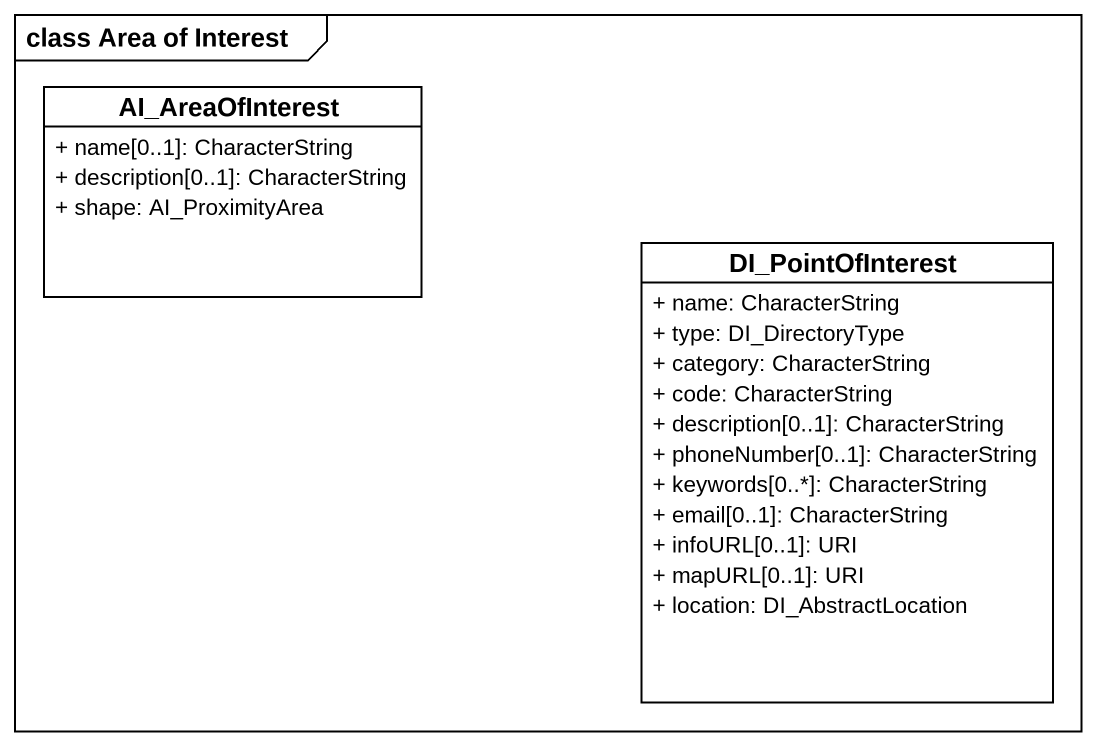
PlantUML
@startuml
mainframe class Area of Interest
hide circle
hide empty members
skinparam classAttributeIconSize 0
class AI_AreaOfInterest {
  + name[0..1]: CharacterString
  + description[0..1]: CharacterString
  + shape: AI_ProximityArea
}
class DI_PointOfInterest {
  + name: CharacterString
  + type: DI_DirectoryType
  + category: CharacterString
  + code: CharacterString
  + description[0..1]: CharacterString
  + phoneNumber[0..1]: CharacterString
  + keywords[0..*]: CharacterString
  + email[0..1]: CharacterString
  + infoURL[0..1]: URI
  + mapURL[0..1]: URI
  + location: DI_AbstractLocation
}
@enduml
